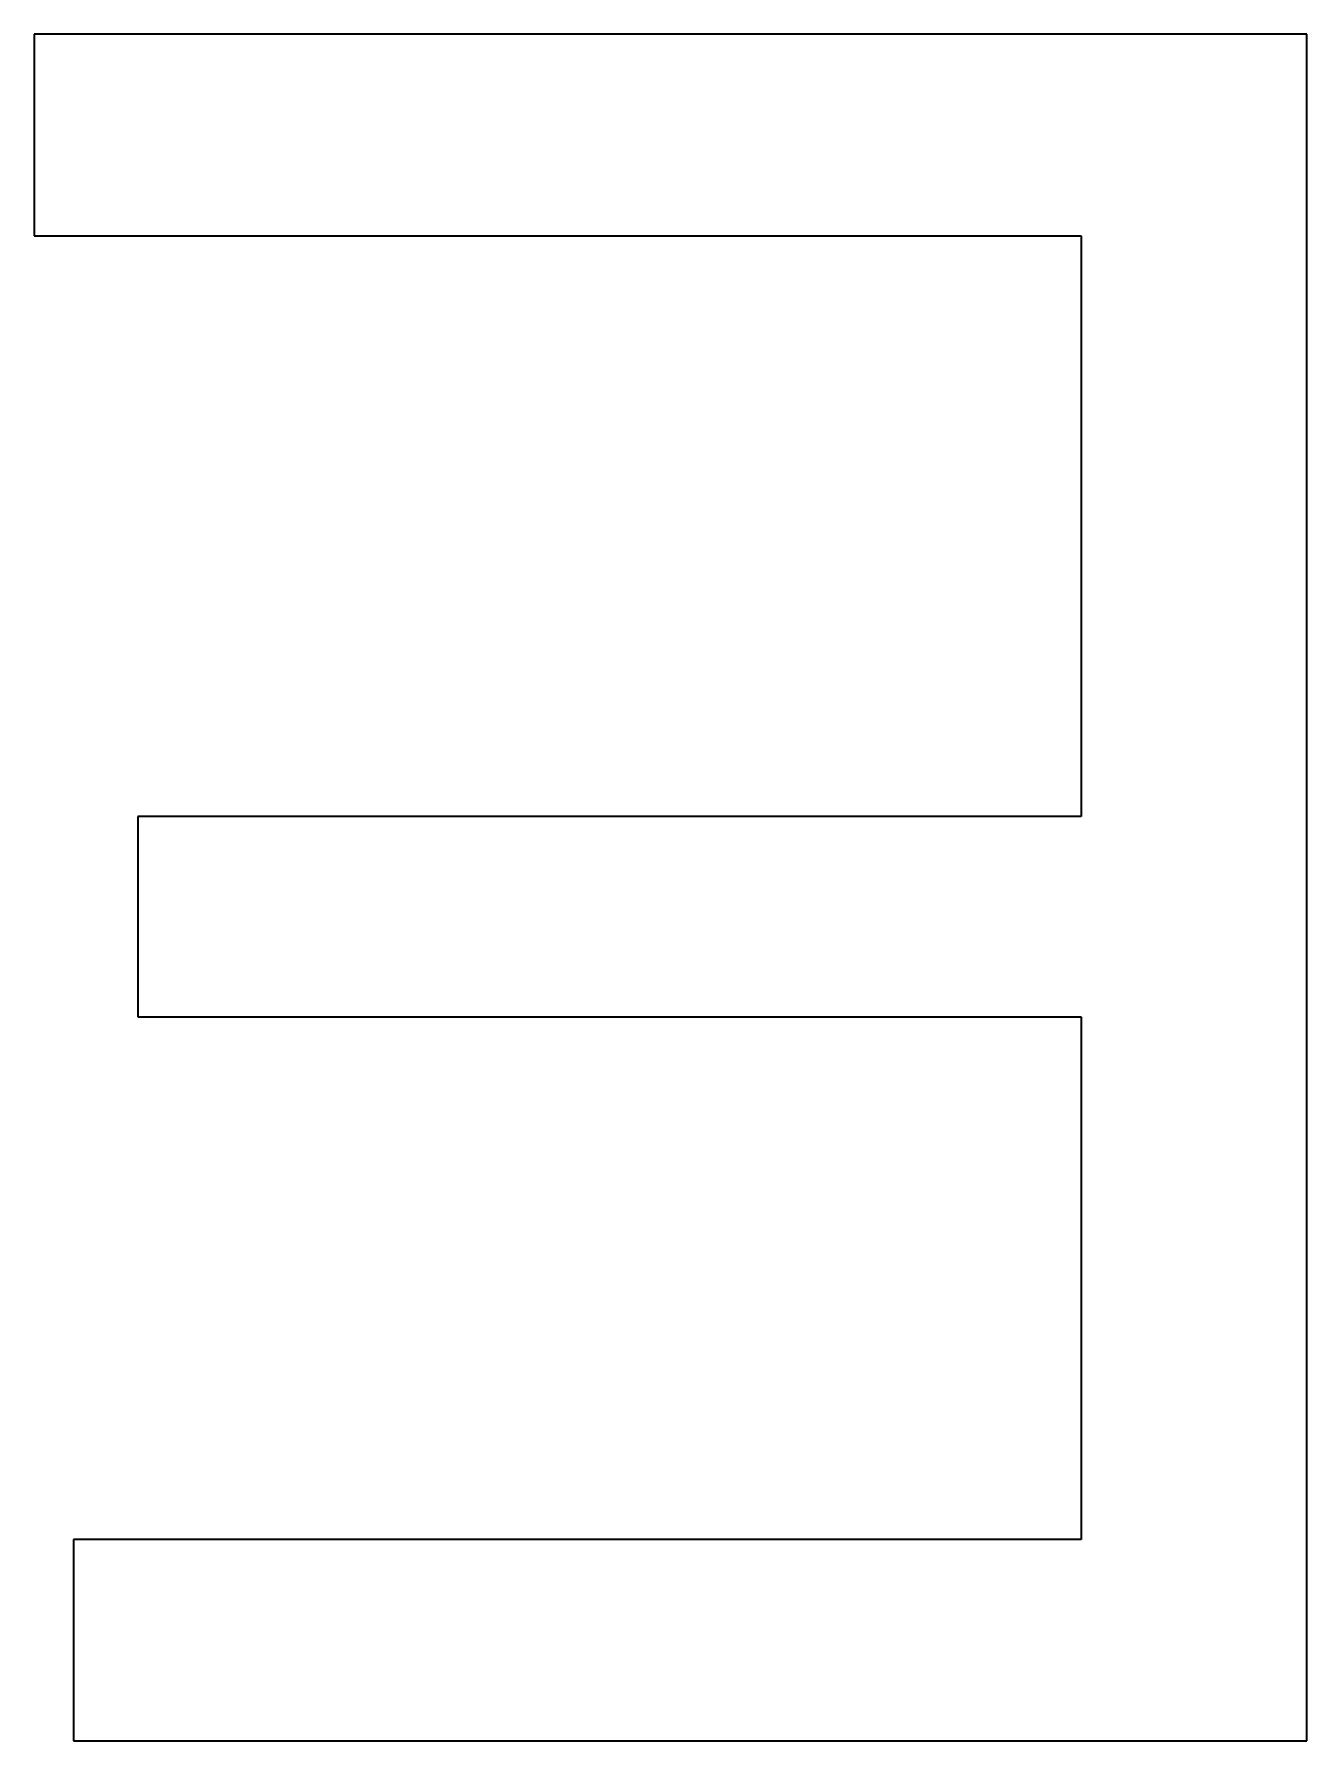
# Model space of a CAD drawing. Extents: x -1322 to 4351, y -2014 to 1793.
# Drawn here: x 703.413 to 705.391, y -606.498 to -603.846 of the extents above; entities that cross this region are included whole.
import ezdxf

# ---------------------------------------------------------------- set-up
doc = ezdxf.new("R2010")
doc.units = 0
doc.header["$MEASUREMENT"] = 0
doc.layers.add('01 Basic thick', color=7, linetype='CONTINUOUS', lineweight=35)

msp = doc.modelspace()

# ---------------------------------------------------------------- linework, layer by layer
at = {"layer": '01 Basic thick'}
for p, q in [((705.3914, -603.8464), (703.4129, -603.8464)), ((703.4129, -603.8464), (703.4129, -604.1598)), ((705.3914, -606.4979), (705.3914, -603.8464)), ((703.4129, -604.1598), (705.0408, -604.1598)), ((705.0408, -604.1598), (705.0408, -605.0616)), ((705.0408, -605.0616), (703.5741, -605.0616)), ((703.5741, -605.0616), (703.5741, -605.3729)), ((703.5741, -605.3729), (705.0408, -605.3729)), ((705.0408, -605.3729), (705.0408, -606.1851)), ((705.0408, -606.1851), (703.4742, -606.1851)), ((703.4742, -606.1851), (703.4742, -606.4979)), ((703.4742, -606.4979), (705.3914, -606.4979))]:
    msp.add_line(p, q, dxfattribs=at)

doc.saveas('drawing.dxf')
